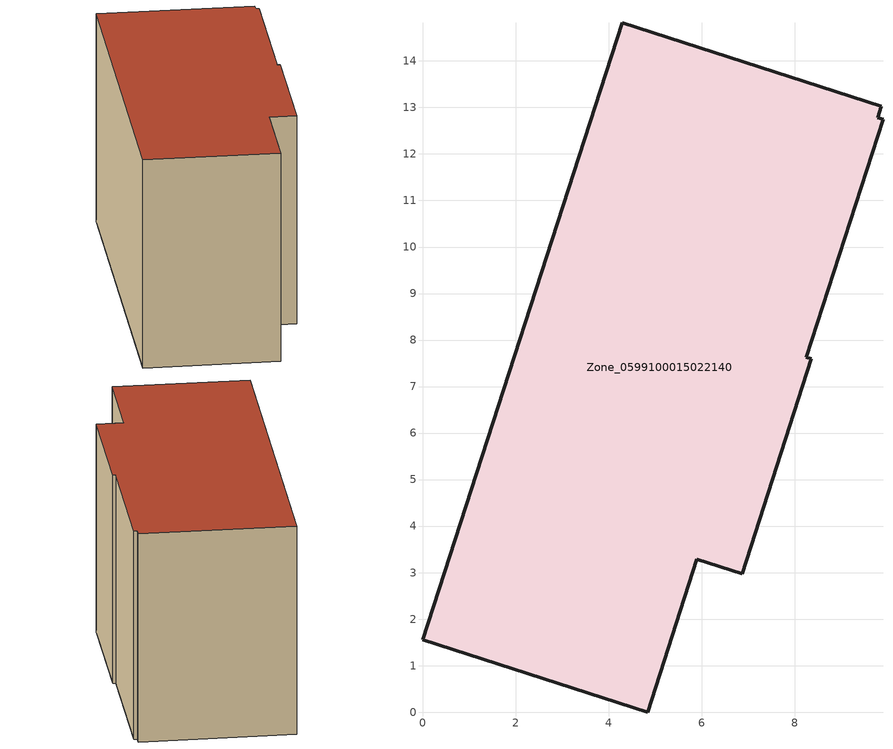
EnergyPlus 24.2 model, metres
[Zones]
Zone_0599100015022140
 floor ground (C_G): 8.25,7.63 8.36,7.59 6.87,2.97 5.9,3.28 4.84,0 0,1.56 4.29,14.82 9.86,13.02 9.79,12.78 9.9,12.74 z0.99
 wall outside (C_F): 4.29,14.82 0,1.56 4.84,0 5.9,3.28 6.87,2.97 8.36,7.59 8.25,7.63 9.9,12.74 9.79,12.78 9.86,13.02 4.29,14.82 z0.99:9.26
 roof outside (C_R): 9.9,12.74 9.79,12.78 9.86,13.02 4.29,14.82 0,1.56 4.84,0 5.9,3.28 6.87,2.97 8.36,7.59 8.25,7.63 z9.26
[BUILDING]
Pand.0599100015022140: North Axis=0; Terrain=City; Loads Convergence Tolerance Value=0.04; Temperature Convergence Tolerance Value=0.4; Solar Distribution=FullExterior; Maximum Number of Warmup Days=25; Minimum Number of Warmup Days=1
[Site:Location]
Rotterdam.The.Hague.AP_ZH_NLD Design_Conditions: Latitude=51.96; Longitude=4.45; Time Zone=1; Elevation=-4.5
[SITE:GROUNDTEMPERATURE:BUILDINGSURFACE]
18, 18, 18, 18, 18, 18, 18, 18, 18, 18, 18, 18
[MATERIAL] Thermal Absorptance=0.9; Solar Absorptance=0.7; Visible Absorptance=0.7
Name | Roughness | Thickness | Conductivity | Density | Specific Heat
G.TC.2006-2014 | MediumSmooth | 0.15 | 0.06 | 540 | 1210
F.TC.2006-2014 | Rough | 0.3 | 0.12 | 1920 | 840
R.TC.2006-2014 | MediumRough | 0.2 | 0.08 | 1500 | 1000
[CONSTRUCTION]
C_G: G.TC.2006-2014
C_F: F.TC.2006-2014
C_R: R.TC.2006-2014
[ZONE]
Zone_0599100015022140: Type=1; Multiplier=1; Ceiling Height=Autocalculate; Volume=Autocalculate; Floor Area=autocalculate; Part of Total Floor Area=Yes
[ZONEINFILTRATION:DESIGNFLOWRATE]
Infil_Zone_0599100015022140: Zone or ZoneList or Space or SpaceList=Zone_0599100015022140; Schedule=AlwaysOn; Design Flow Rate Calculation Method=Flow/Area; Flow Rate per Floor Area=0.0015; Constant Term Coefficient=1; Temperature Term Coefficient=0; Velocity Term Coefficient=0; Velocity Squared Term Coefficient=0
[HVACTEMPLATE:ZONE:IDEALLOADSAIRSYSTEM]
Zone_0599100015022140: Maximum Heating Supply Air Temperature=50; Minimum Cooling Supply Air Temperature=13; Maximum Heating Supply Air Humidity Ratio=0.0156; Minimum Cooling Supply Air Humidity Ratio=0.0077; Heating Limit=NoLimit; Cooling Limit=NoLimit; Dehumidification Control Type=ConstantSensibleHeatRatio; Cooling Sensible Heat Ratio=0.7; Dehumidification Setpoint=60; Humidification Control Type=None; Humidification Setpoint=30; Outdoor Air Method=None; Outdoor Air Flow Rate per Person=0.00944; Outdoor Air Flow Rate per Zone Floor Area=0; Outdoor Air Flow Rate per Zone=0; Demand Controlled Ventilation Type=None; Outdoor Air Economizer Type=NoEconomizer; Heat Recovery Type=None; Sensible Heat Recovery Effectiveness=0.7; Latent Heat Recovery Effectiveness=0.65
[ZONECONTROL:THERMOSTAT]
ThermostatControl_Zone_0599100015022140: Zone or ZoneList=Zone_0599100015022140; Control Type Schedule=DualSetpointControlType; Control 1=Thermostat_Zone_0599100015022140; Temperature Difference Between Cutout And Setpoint=0
[THERMOSTATSETPOINT:DUALSETPOINT]
Thermostat_Zone_0599100015022140: Heating Setpoint Temperature Schedule=HeatingSetpoint_Zone_0599100015022140; Cooling Setpoint Temperature Schedule=CoolingSetpoint_Zone_0599100015022140
[SCHEDULE:COMPACT]
HeatingSetpoint_Zone_0599100015022140: Through: 12/31, For: AllDays, Until: 24:00, 21
CoolingSetpoint_Zone_0599100015022140: Through: 12/31, For: AllDays, Until: 24:00, 24
DualSetpointControlType: Through: 12/31, For: AllDays, Until: 24:00, 4
AlwaysOn: Through: 12/31, For: AllDays, Until: 24:00, 1
